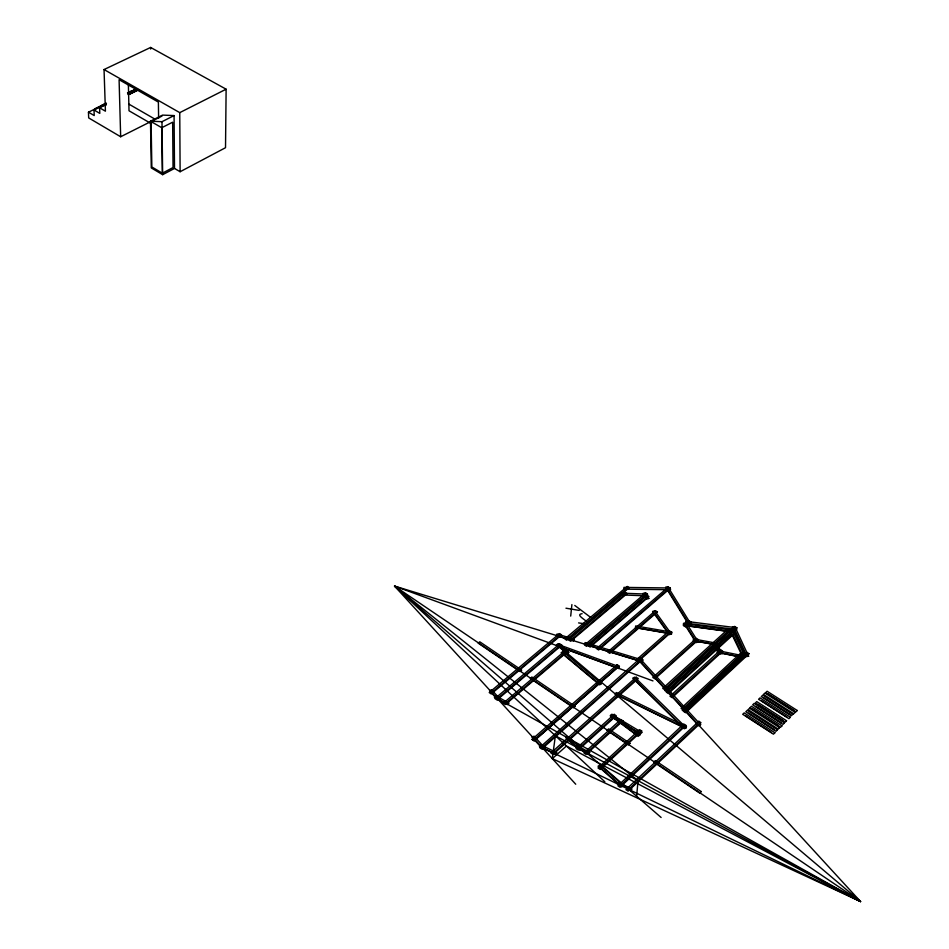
<?xml version="1.0" encoding="UTF-8"?>
<svg xmlns="http://www.w3.org/2000/svg" width="949" height="949" viewBox="0 0 949 949"><rect width="100%" height="100%" fill="white"/><g stroke="black" fill="none" stroke-linecap="round" stroke-linejoin="round"><path stroke-width="1.42" d="M150.618 121.674L120.665 136.751L88.684 117.925L88.459 112.184L94.224 115.564L94.01 110.001L99.799 113.382L99.598 107.795L105.422 111.187L104.046 69.55L150.642 47.45L226.123 89.194L225.518 147.712L180.12 171.733L174.509 168.436L162.659 174.675L151.282 167.937L150.488 121.175L162.564 115.102L174.07 115.576L174.509 168.436M636.637 796.223L638.048 780.671L394.547 586.091L639.911 660.979L860.541 901.55L552.318 758.631L555.367 735.748L860.541 901.55L559.175 646.494L497.442 698.618L860.541 901.55L394.547 586.091L652.971 680.908M570.705 616.091L571.891 604.572M630.824 790.802L631.998 789.022L618.665 782.557L617.479 784.325M628.772 789.402L697.954 724.265M553.54 752.996L635.32 680.065L683.055 727.005L620.61 785.452L600.61 767.824L638.879 732.664L613.351 717.349L578.724 748.512L568.581 739.568M684.787 709.911L742.948 655.925L732.509 634.11L668.677 692.343M685.997 711.228L746.341 655.142L734.253 629.068L666.898 690.409M683.399 708.405L740.54 655.439M672.319 696.317L719.935 652.698L739.235 656.649M665.119 688.464L728.049 631.263L686.02 625.569L695.795 641.026L713.707 644.288M620.136 722.414L586.589 752.782L578.724 748.512M655.142 677.586L695.795 641.026M552.318 758.631L566.423 746.021L860.541 901.55L542.116 747.468L639.911 660.979M686.02 625.569L688.594 623.291L667.728 589.531L599.199 648.558M638.155 660.445L668.879 633.303L654.656 613.41L610.254 651.927M534.643 739.307L616.459 667.503M590.42 645.878L646.483 597.858L644.905 595.628L587.253 644.905M505.781 703.268L565.901 652.188M571.156 639.994L624.525 594.845M567.455 638.867L626.518 589.009M491.843 692.497L558.866 636.245M162.338 173.181L173.05 167.558L172.647 122.196L161.757 127.724L151.093 121.567L151.852 166.965L162.338 173.181L161.757 127.724M150.488 121.175L161.982 121.697L174.07 115.576M104.046 69.55L179.752 112.634L226.123 89.194M151.093 121.567L161.982 116.075M128.412 94.651L137.439 90.238M129.159 94.414L138.424 89.894M101.816 105.292L105.659 103.417M94.603 108.933L106.442 103.168M127.474 92.907L131.425 90.985M88.459 112.184L105.458 103.904M127.676 93.061L134.212 89.87M100.155 106.739L105.422 104.176M127.807 93.251L135.707 89.396M94.01 110.001L105.802 104.248M128.056 93.382L135.921 89.55M128.162 93.595L137.403 89.087M99.598 107.795L106.158 104.592M128.459 93.702L137.641 89.218M128.542 93.927L136.478 90.048M128.139 94.52L137.154 90.119M128.957 94.248L136.893 90.369M582.117 613.718C571.345 615.035 601.832 626.755 578.582 622.9M565.96 608.202L579.234 610.421M637.882 627.965L668.879 633.303M618.202 695.332L683.055 727.005M128.85 104.105L155.197 119.277M151.543 123.809L129.017 110.784L128.364 83.975M104.592 104.2L106.027 105.031M768.429 694.087L794.064 710.41M764.242 698.096L789.9 714.49M761.466 700.765L787.136 717.207M757.812 704.277L783.506 720.766M755.606 706.388L781.324 722.913M752.806 709.081L778.536 725.653M748.547 713.162L774.313 729.805M745.724 715.878L771.501 732.557M616.933 664.905L618.973 666.245L534.251 740.706L532.175 739.283L617.147 664.751L619.175 666.079L534.038 740.872L531.974 739.437M613.351 717.349L636.649 734.716M574.774 605.45L590.622 617.372M563.54 654.193L598.475 683.292M575.735 784.23L394.547 586.091L661.121 817.48M394.547 586.091L604.81 781.739M717.29 648.001L719.935 652.698M120.665 136.751L119.088 79.704L158.388 102.101L158.613 118.269M150.642 47.45L150.677 49.051M161.982 121.697L162.659 174.675M179.752 112.634L180.12 171.733M731.003 630.041L730.991 631.832L683.375 625.391L683.434 623.612L731.003 630.041M686.174 621.37L686.151 623.149L736.685 629.567L736.661 627.775L686.174 621.37M716.471 643.173L716.281 644.952L693.256 640.741L693.47 638.95L716.471 643.173M671.785 632.188L671.584 633.968L635.462 627.716L635.688 625.949L671.785 632.188M742.367 655.617L742.13 657.42L717.147 652.331L717.408 650.539L742.367 655.617M642.805 660.136L642.153 661.868L584.418 644.288L585.118 642.58L642.805 660.136M574.086 639.211L573.374 640.907L556.351 635.688L557.087 633.991L574.086 639.211M619.424 666.803L618.57 668.487L556.446 645.783L557.348 644.134L619.424 666.803M686.459 726.768L685.32 728.417L615.094 694.146L616.281 692.556L686.459 726.768M556.66 752.593L555.426 754.325L539.412 746.543L540.645 744.835L556.66 752.593M589.661 752.486L588.321 754.135L576.055 747.48L577.395 745.843L589.661 752.486M508.818 703.055L507.407 704.609L494.37 697.301L495.793 695.759L508.818 703.055M641.821 732.474L640.385 733.992L610.278 715.89L611.725 714.383L641.821 732.474M790.351 717.266L788.916 718.678L758.583 699.283L760.019 697.895L790.351 717.266M774.894 732.735L773.447 734.17L742.699 714.3L744.17 712.901L774.894 732.735M781.964 725.843L780.517 727.266L750.03 707.681L751.489 706.281L781.964 725.843M792.759 714.348L791.336 715.748L761.323 696.578L762.771 695.202L792.759 714.348M777.48 729.852L776.033 731.288L745.807 711.75L747.266 710.35L777.48 729.852M786.555 720.754L785.12 722.165L755.309 703.007L756.756 701.619L786.555 720.754M701.252 791.585L699.698 793.103L653.778 762.094L655.356 760.612L701.252 791.585M779.604 727.658L778.156 729.081L748.12 709.662L749.58 708.262L779.604 727.658M784.443 722.96L782.996 724.372L752.687 704.834L754.135 703.446L784.443 722.96M795.143 712.367L793.72 713.767L763.471 694.443L764.906 693.067L795.143 712.367M797.267 710.516L795.843 711.916L765.677 692.64L767.112 691.263L797.267 710.516M685.866 725.404L620.053 787.267L617.894 785.772L683.743 724.004L685.866 725.404M698.844 721.276L625.937 789.615L628.108 791.11L700.979 722.687L698.844 721.276M743.387 653.244L682.224 710.172L684.348 711.56L745.475 654.549L743.387 653.244M749.046 653.683L685.653 712.711L683.529 711.323L746.958 652.378L749.046 653.683M743.162 654.051L683.209 709.745L681.097 708.357L741.074 652.746L743.162 654.051M641.749 731.074L600.159 769.437L598.024 767.966L639.638 729.662L641.749 731.074M629.97 743.411L628.38 744.87L606.945 730.339L608.534 728.903L629.97 743.411M720.647 649.851L670.006 696.258L672.106 697.634L722.723 651.168L720.647 649.851M736.768 627.787L666.696 691.691L664.608 690.326L734.716 626.506L736.768 627.787M622.888 720.932L586.079 754.408L583.967 752.96L620.8 719.532L622.888 720.932M730.564 630.006L664.846 689.769L662.758 688.405L728.512 628.724L730.564 630.006M735.392 632.639L668.416 693.529L666.328 692.165L733.34 631.358L735.392 632.639M614.181 714.372L576.138 748.619L578.238 750.066L616.257 715.771L614.181 714.372M698.428 639.697L654.893 678.808L652.829 677.456L696.376 638.404L698.428 639.697M642.568 659.46L541.737 749.01L539.649 747.563L640.516 658.131L642.568 659.46M636.198 677.218L550.906 752.984L552.994 754.431L638.262 678.571L636.198 677.218M689.045 620.8L683.588 625.628L685.617 626.909L691.062 622.069L689.045 620.8M669.342 630.777L635.877 660.314L637.918 661.643L671.358 632.058L669.342 630.777M575.106 706.329L573.504 707.729L530.266 678.393L531.879 677.028L575.106 706.329M657.432 611.939L609.732 653.315L607.716 651.987L655.439 610.67L657.432 611.939M668.345 587.004L596.589 648.63L598.605 649.946L670.326 588.238L668.345 587.004M646.993 595.331L588.166 645.735L590.159 647.052L648.974 596.577L646.993 595.331M645.664 592.959L584.596 645.047L586.601 646.352L647.645 594.204L645.664 592.959M566.553 649.555L503.326 703.15L505.343 704.538L568.546 650.884L566.553 649.555M561.796 645.154L496.956 699.959L494.951 698.571L559.815 643.837L561.796 645.154M627.052 593.623L570.669 641.263L568.676 639.946L625.083 592.378L627.052 593.623M629.211 587.68L566.767 640.243L564.785 638.926L627.253 586.446L629.211 587.68M559.53 633.588L489.221 692.556L491.214 693.933L561.511 634.881L559.53 633.588M521.594 670.113L519.981 671.477L478.177 643.137L479.803 641.821L521.594 670.113M639.851 734.965L638.155 736.329L610.456 715.7L612.141 714.372L639.851 734.965M623.457 785.63L621.548 786.923L598.048 766.223L599.946 764.953L623.457 785.63M581.773 748.915L579.875 750.161L565.901 737.859L567.799 736.626L581.773 748.915M601.464 683.648L599.649 684.834L561.132 652.687L562.947 651.548L601.464 683.648M568.748 652.449L566.933 653.588L556.79 645.012L558.605 643.885L568.748 652.449M686.186 727.681L684.217 728.749L632.722 678.179L634.679 677.171L686.186 727.681M544.797 747.895L542.686 748.963L531.974 737.231L534.097 736.175L544.797 747.895M499.981 698.939L497.893 699.959L489.518 690.777L491.606 689.781L499.981 698.939M700.635 724.704L698.571 725.665L637.325 658.879L639.365 657.977L700.635 724.704M671.382 634.027L669.199 634.667L652.568 611.441L654.727 610.824L671.382 634.027M648.831 598.475L646.66 599.068L642.77 593.528L644.929 592.935L648.831 598.475M698.322 642.058L696.068 642.592L683.849 623.196L686.091 622.674L698.322 642.058M690.919 624.122L688.677 624.62L665.617 587.158L667.835 586.684L690.919 624.122M722.296 653.588L719.983 654.039L715.356 645.866L717.646 645.427L722.296 653.588M745.25 657.016L742.877 657.337L730.528 631.571L732.865 631.263L745.25 657.016M748.619 656.269L746.234 656.566L732.474 626.838L734.823 626.554L748.619 656.269M670.208 587.989L623.896 587.395L624.205 589.151L670.563 589.744L670.208 587.989M647.254 594.133L622.034 593.172L622.259 594.94L647.491 595.901L647.254 594.133"/></g></svg>
